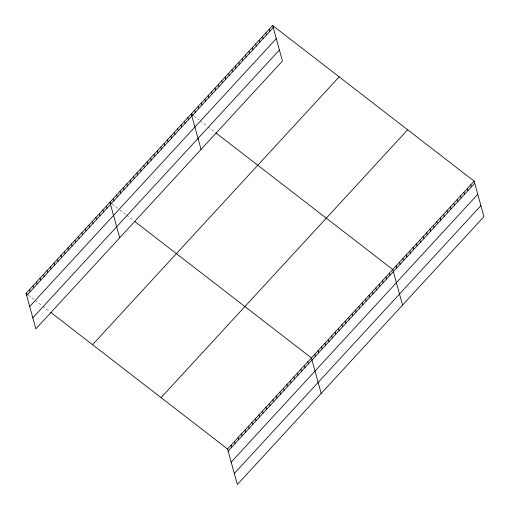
<?xml version="1.0" encoding="UTF-8"?>
<svg xmlns="http://www.w3.org/2000/svg" width="510" height="510" viewBox="0 0 510 510"><rect width="100%" height="100%" fill="white"/><g stroke="black" fill="none" stroke-linecap="round" stroke-linejoin="round"><path stroke-width="0.38" stroke-dasharray="2.55 1.91" d="M194.08 116.05L199.104 119.933M200.226 120.793L206.926 125.976M208.048 126.837L214.755 132.013M112.143 204.006L117.733 208.322M119.965 210.05L125.556 214.366M126.671 215.226L133.378 220.403M28.305 295.073L41.712 305.433M42.834 306.293L49.534 311.476"/><path stroke-width="0.76" d="M272.659 25.5L282.444 61.015L35.853 328.867L26.067 293.346L272.659 25.5L474.147 181.133L483.933 216.654L237.341 484.5L227.556 448.985L50.656 312.337M26.654 295.475L273.245 27.629M29.688 306.491L276.28 38.645M32.818 317.845L279.41 49.999M92.559 344.709L339.15 76.857M161.064 397.621L407.656 129.776M227.556 448.985L474.147 181.133M228.142 451.108L474.733 183.262M231.177 462.13L477.768 194.278M234.307 473.484L480.898 205.632M192.958 115.183L191.282 113.889L201.067 149.404M215.87 132.88L392.77 269.522L402.556 305.044M111.588 203.573L109.911 202.279L119.691 237.8M134.493 221.27L311.4 357.912L321.179 393.433M26.067 293.346L27.744 294.64M470.755 184.818L471.342 186.947M467.364 188.502L467.95 190.625M463.972 192.181L464.559 194.31M460.587 195.865L461.174 197.995M457.196 199.55L457.782 201.679M453.804 203.235L454.391 205.358M450.413 206.913L450.999 209.043M447.021 210.598L447.608 212.727M443.63 214.283L444.216 216.406M440.238 217.961L440.825 220.09M436.853 221.646L437.44 223.775M433.462 225.331L434.048 227.46M430.07 229.016L430.657 231.138M426.679 232.694L427.265 234.823M423.287 236.379L423.874 238.508M419.896 240.063L420.482 242.186M416.504 243.742L417.091 245.871M413.119 247.426L413.699 249.556M409.728 251.111L410.314 253.234M406.336 254.79L406.923 256.919M402.945 258.474L403.531 260.604M399.553 262.159L400.14 264.288M396.162 265.844L396.748 267.967M389.385 273.207L389.965 275.336M385.993 276.892L386.58 279.015M382.602 280.57L383.188 282.699M379.21 284.255L379.797 286.384M375.819 287.94L376.406 290.069M372.428 291.624L373.014 293.747M369.036 295.303L369.622 297.432M365.651 298.987L366.231 301.117M362.259 302.672L362.846 304.795M358.868 306.351L359.454 308.48M355.476 310.035L356.063 312.165M352.085 313.72L352.671 315.849M269.267 29.185L269.854 31.308M348.693 317.405L349.28 319.528M265.876 32.863L266.462 34.992M345.302 321.083L345.888 323.212M262.484 36.548L263.071 38.677M341.917 324.768L342.497 326.897M259.099 40.233L259.679 42.362M338.525 328.453L339.112 330.576M255.708 43.917L256.294 46.04M335.134 332.131L335.72 334.26M252.316 47.596L252.903 49.725M331.742 335.816L332.329 337.945M248.925 51.28L249.511 53.41M328.351 339.501L328.937 341.63M245.533 54.965L246.12 57.088M324.959 343.185L325.546 345.308M242.142 58.644L242.728 60.773M321.568 346.864L322.154 348.993M238.75 62.328L239.337 64.458M318.183 350.548L318.763 352.678M235.365 66.013L235.945 68.142M314.791 354.233L315.378 356.356M231.973 69.698L232.56 71.821M228.582 73.376L229.168 75.505M307.906 361.711L308.493 363.834M225.19 77.061L225.777 79.19M304.413 365.504L304.999 367.627M221.799 80.746L222.385 82.869M300.919 369.297L301.506 371.427M218.407 84.424L218.994 86.553M297.426 373.09L298.012 375.22M215.016 88.109L215.602 90.238M293.932 376.884L294.519 379.013M211.631 91.794L212.211 93.916M290.439 380.683L291.025 382.806M208.239 95.472L208.826 97.601M286.945 384.476L287.532 386.606M204.848 99.157L205.434 101.286M283.452 388.269L284.038 390.399M201.456 102.841L202.043 104.971M279.958 392.062L280.545 394.192M198.065 106.526L198.651 108.649M276.465 395.862L277.051 397.985M194.673 110.205L195.26 112.334M272.971 399.655L273.558 401.778M269.478 403.448L270.064 405.577M187.897 117.574L188.477 119.697M265.984 407.241L266.571 409.371M184.505 121.252L185.092 123.382M262.491 411.034L263.077 413.164M181.114 124.937L181.7 127.066M258.997 414.834L259.584 416.957M177.722 128.622L178.309 130.751M255.504 418.627L256.09 420.756M174.331 132.307L174.917 134.43M252.01 422.42L252.597 424.549M170.939 135.985L171.526 138.114M248.517 426.213L249.103 428.343M167.548 139.67L168.134 141.799M245.023 430.006L245.61 432.136M164.156 143.355L164.743 145.477M241.53 433.806L242.116 435.929M160.771 147.033L161.358 149.162M238.036 437.599L238.623 439.728M157.38 150.718L157.966 152.847M234.543 441.392L235.129 443.522M153.988 154.402L154.575 156.532M231.049 445.185L231.636 447.315M150.597 158.087L151.183 160.21M147.205 161.766L147.792 163.895M143.814 165.45L144.4 167.58M140.422 169.135L141.009 171.258M137.037 172.813L137.623 174.943M133.645 176.498L134.232 178.627M130.254 180.183L130.84 182.312M126.862 183.868L127.449 185.991M123.471 187.546L124.057 189.675M120.079 191.231L120.666 193.36M116.688 194.916L117.275 197.038M113.303 198.594L113.889 200.723M106.418 206.072L107.004 208.201M102.924 209.865L103.511 211.994M99.431 213.665L100.017 215.787M95.937 217.458L96.524 219.587M92.444 221.251L93.03 223.38M88.95 225.044L89.537 227.173M85.457 228.843L86.043 230.966M81.963 232.636L82.55 234.759M78.47 236.43L79.056 238.559M74.976 240.223L75.563 242.352M71.483 244.016L72.069 246.145M67.989 247.815L68.576 249.938M64.496 251.608L65.082 253.738M61.002 255.402L61.589 257.531M57.509 259.195L58.095 261.324M54.015 262.994L54.602 265.117M50.522 266.787L51.108 268.91M47.028 270.58L47.615 272.71M43.535 274.374L44.121 276.503M40.041 278.167L40.628 280.296M36.548 281.966L37.134 284.089M33.054 285.759L33.641 287.889M29.561 289.552L30.147 291.682"/></g></svg>
